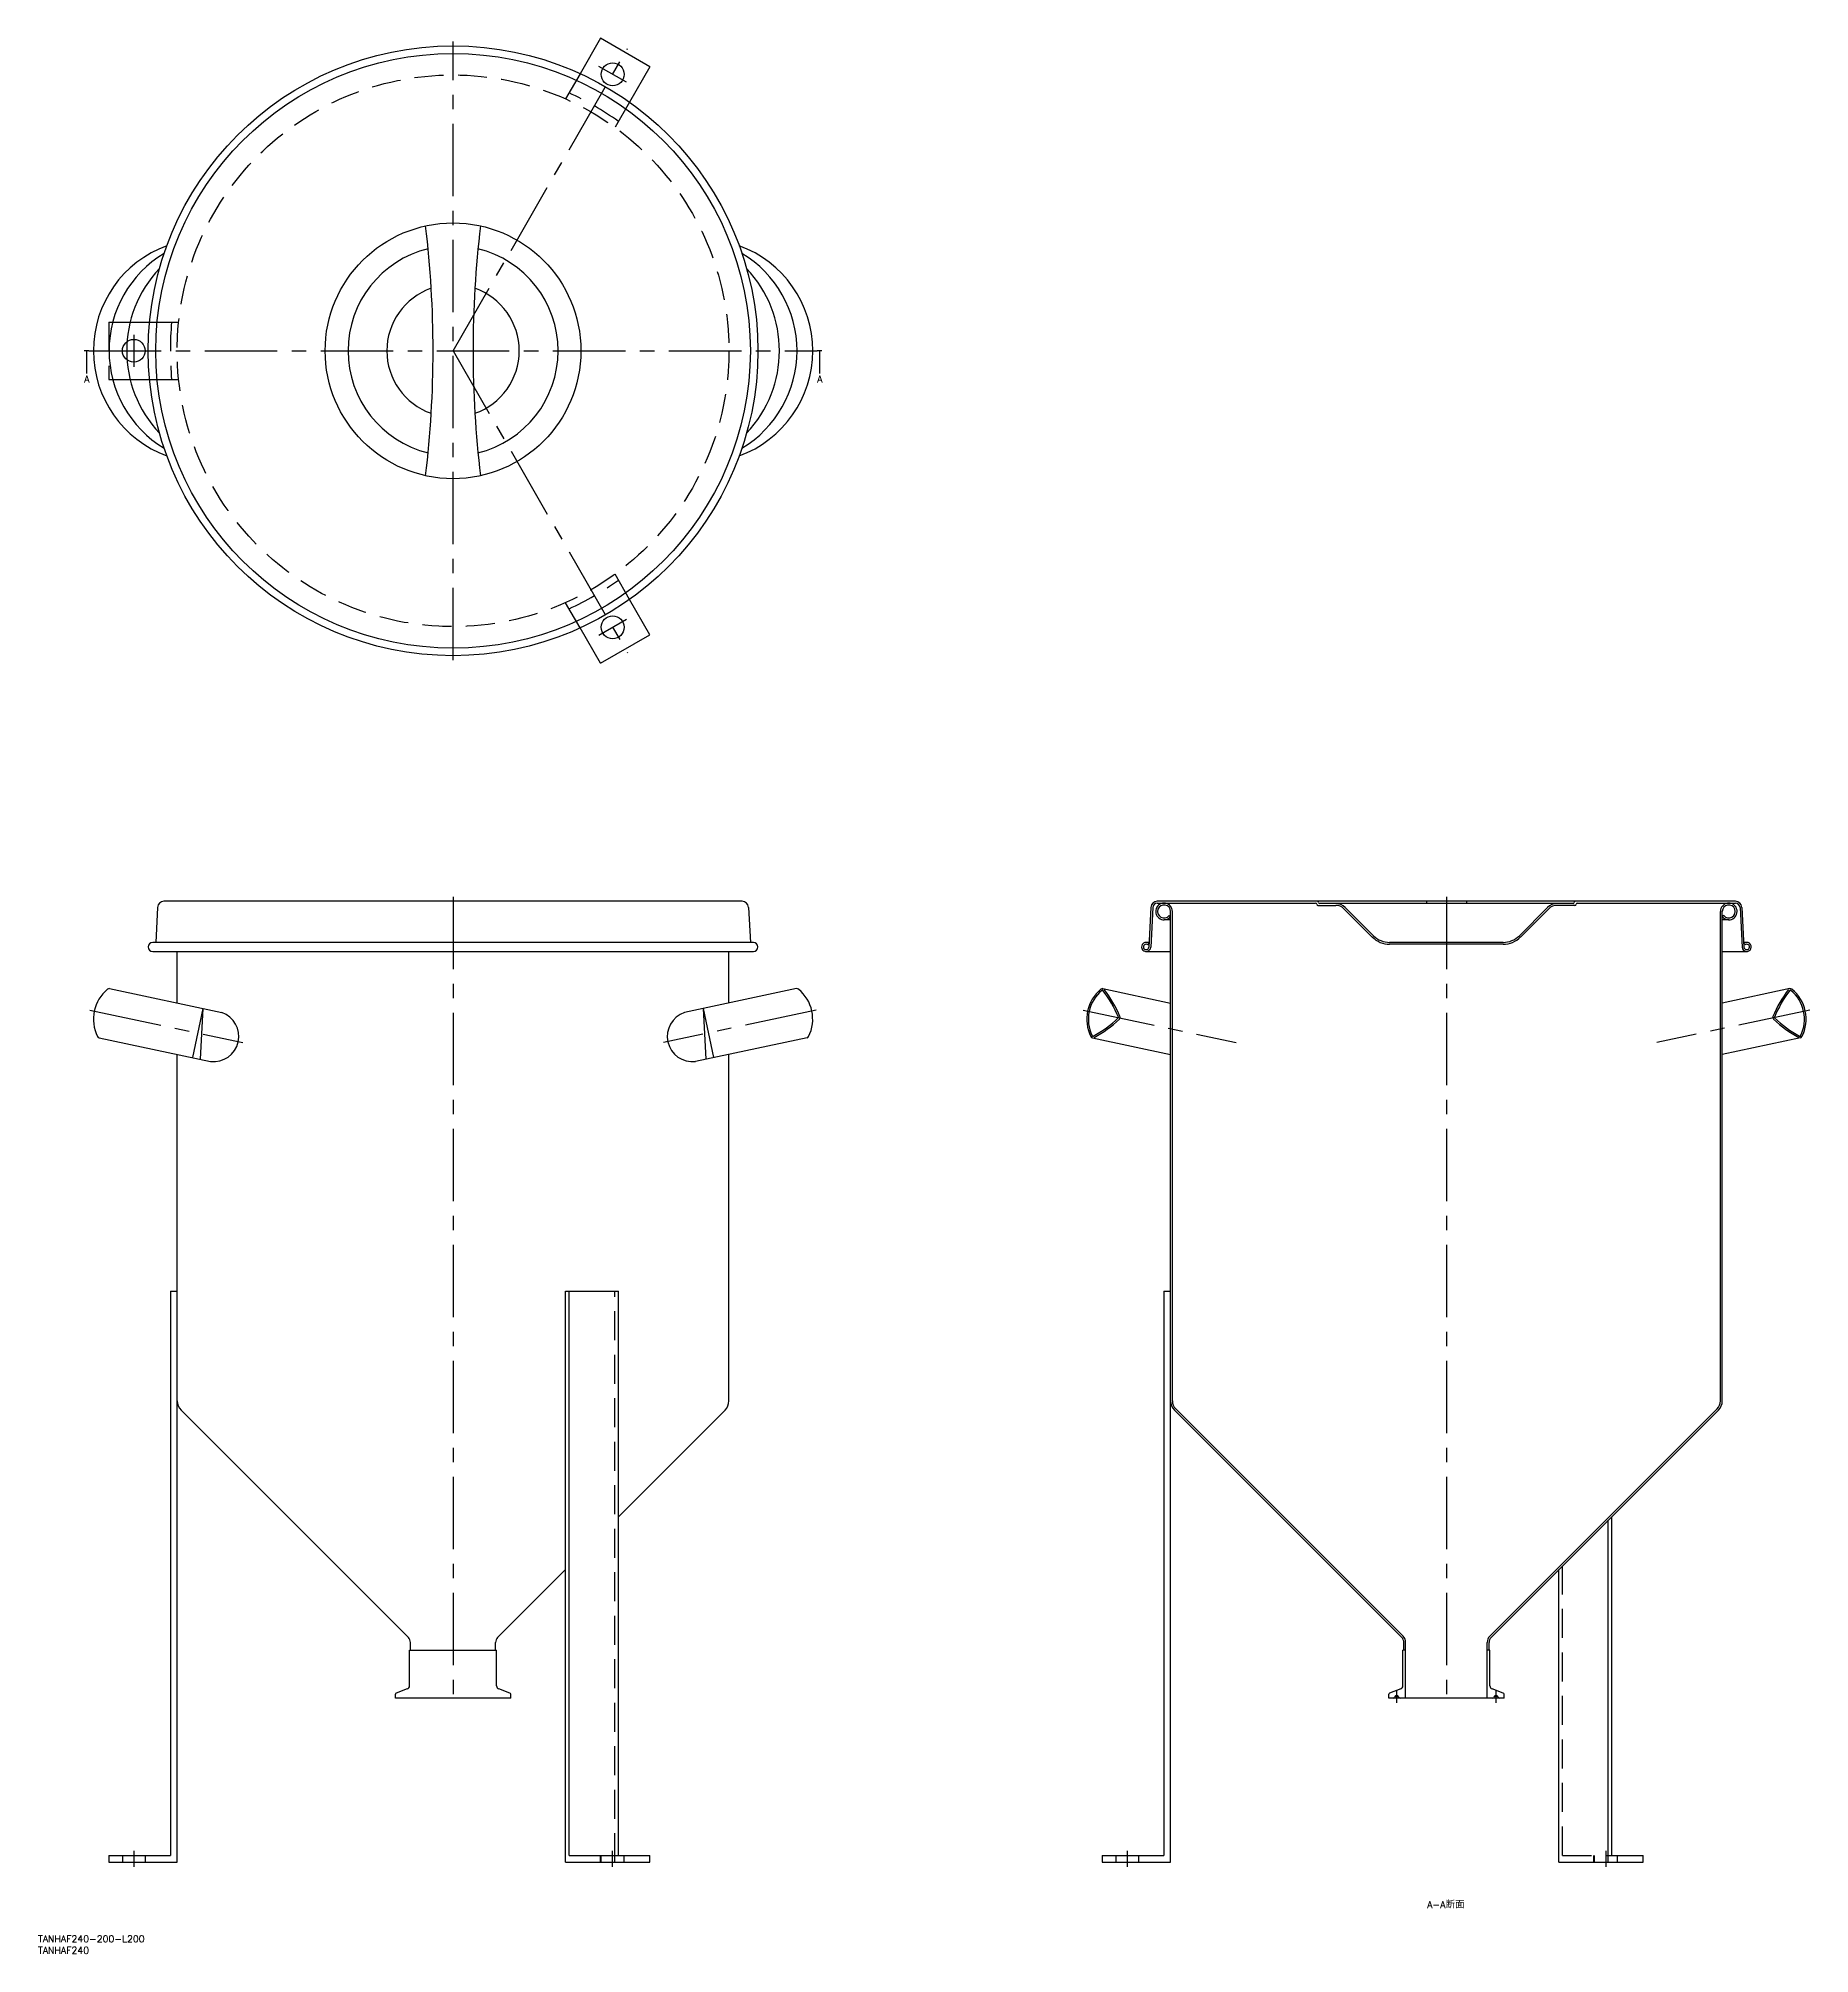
# Model space of a CAD drawing. Extents: x -182 to 594, y -702 to 137.
import ezdxf

# ---------------------------------------------------------------- set-up
doc = ezdxf.new("R2010")
doc.units = 0
doc.linetypes.add('CENTER', pattern=[50.8, 31.75, -6.35, 6.35, -6.35])
doc.linetypes.add('DASHED', pattern=[19.05, 12.7, -6.35])
doc.layers.get('0').update_dxf_attribs({"linetype": 'CONTINUOUS'})
doc.layers.add('CENTER', color=1, linetype='CONTINUOUS')
doc.styles.get("Standard").update_dxf_attribs({"font": 'txt.shx', "height": 3, "bigfont": 'bigfont.shx'})

msp = doc.modelspace()

# ---------------------------------------------------------------- linework, layer by layer
at = {"color": 7, "linetype": 'CONTINUOUS'}
for p, q in [((64.57, 136.85), (55.64, 121.36)), ((86.23, 124.35), (64.57, 136.85)), ((86.23, 124.35), (77.29, 108.86)), ((-141.41, 12.5), (-132.92, 12.5)), ((-141.41, -12.5), (-132.92, -12.5)), ((86.23, -124.35), (77.29, -108.86)), ((64.57, -136.85), (55.64, -121.36)), ((64.57, -136.85), (86.23, -124.35)), ((126.6, -241.07), (-126.6, -241.07)), ((561.62, -241.07), (308.42, -241.07)), ((308.42, -241.87), (377.72, -241.87)), ((378.72, -242.87), (386.62, -242.87)), ((490.52, -242.07), (379.52, -242.07)), ((426.27, -241.07), (426.27, -242.07)), ((443.77, -241.07), (443.77, -242.07)), ((491.32, -242.87), (483.42, -242.87)), ((492.32, -241.87), (561.62, -241.87)), ((-129.4, -243.73), (-130.2, -259.07)), ((129.4, -243.73), (130.2, -259.07)), ((305.62, -243.73), (304.71, -261.14)), ((306.42, -243.77), (305.51, -261.18)), ((314.22, -249.17), (311.37, -249.17)), ((313.57, -247.33), (314.22, -247.8)), ((314.22, -661.87), (314.22, -245.52)), ((315.02, -459.8), (315.02, -245.52)), ((390.15, -244.34), (402.52, -256.71)), ((390.72, -243.77), (403.09, -256.15)), ((479.32, -243.77), (466.95, -256.15)), ((479.89, -244.34), (467.51, -256.71)), ((555.02, -459.8), (555.02, -245.52)), ((555.82, -459.8), (555.82, -245.52)), ((556.47, -247.33), (555.82, -247.8)), ((558.67, -249.17), (555.82, -249.17)), ((563.62, -243.77), (564.53, -261.18)), ((564.42, -243.73), (565.33, -261.14)), ((131.51, -259.07), (-131.51, -259.07)), ((304.82, -259.07), (303.51, -259.07)), ((304.28, -260.15), (304.79, -259.54)), ((459.88, -259.07), (410.16, -259.07)), ((459.88, -259.87), (410.16, -259.87)), ((566.53, -259.07), (565.22, -259.07)), ((565.76, -260.15), (565.25, -259.54)), ((-131.51, -263.07), (131.51, -263.07)), ((-120.8, -285.63), (-120.8, -263.07)), ((120.8, -285.63), (120.8, -263.07)), ((303.51, -263.07), (314.22, -263.07)), ((555.82, -263.07), (566.53, -263.07)), ((-150.44, -279.33), (-101.31, -289.77)), ((150.44, -279.33), (101.31, -289.77)), ((284.58, -279.33), (314.22, -285.63)), ((585.46, -279.33), (555.82, -285.63)), ((-109.5, -288.03), (-114.08, -309.55)), ((-109.5, -288.03), (-110.67, -310.27)), ((109.5, -288.03), (110.67, -310.27)), ((109.5, -288.03), (114.08, -309.55)), ((-155.01, -300.85), (-106.15, -311.23)), ((155.01, -300.85), (106.15, -311.23)), ((280.01, -300.85), (314.22, -308.12)), ((590.03, -300.85), (555.82, -308.12)), ((-120.8, -661.87), (-120.8, -308.12)), ((120.8, -459.8), (120.8, -308.12)), ((-123.8, -411.87), (-123.8, -658.87)), ((-123.8, -411.87), (-120.8, -411.87)), ((49.25, -661.87), (49.25, -411.87)), ((49.25, -411.87), (72.44, -411.87)), ((50.79, -658.87), (50.79, -411.87)), ((72.44, -658.87), (72.44, -411.87)), ((311.22, -411.87), (314.22, -411.87)), ((311.22, -411.87), (311.22, -658.87)), ((-19.53, -563.48), (-119.1, -463.9)), ((72.44, -510.56), (119.1, -463.9)), ((415.49, -563.48), (315.92, -463.9)), ((416.06, -562.91), (316.48, -463.34)), ((453.98, -562.91), (553.55, -463.34)), ((454.55, -563.48), (554.12, -463.9)), ((507.46, -658.87), (507.46, -510.56)), ((505.92, -661.87), (505.92, -512.1)), ((19.53, -563.48), (49.25, -533.76)), ((484.27, -661.87), (484.27, -533.76)), ((-19.05, -584.64), (-19.05, -569.02)), ((-19.05, -569.02), (19.05, -569.02)), ((-18.65, -569.02), (-18.65, -565.6)), ((18.65, -569.02), (18.65, -565.6)), ((19.05, -584.64), (19.05, -569.02)), ((415.97, -584.64), (415.97, -569.02)), ((417.17, -569.02), (415.97, -569.02)), ((416.37, -569.02), (416.37, -565.6)), ((417.17, -590.02), (417.17, -565.6)), ((452.87, -590.02), (452.87, -565.6)), ((454.07, -569.02), (452.87, -569.02)), ((453.67, -569.02), (453.67, -565.6)), ((454.07, -584.64), (454.07, -569.02)), ((-20.02, -586.02), (-24.86, -587.79)), ((24.86, -587.79), (20.02, -586.02)), ((415, -586.02), (410.16, -587.79)), ((459.88, -587.79), (455.04, -586.02)), ((-25.25, -590.02), (-25.25, -588.34)), ((25.25, -590.02), (-25.25, -590.02)), ((25.25, -590.02), (25.25, -588.34)), ((409.77, -590.02), (409.77, -588.34)), ((460.27, -590.02), (409.77, -590.02)), ((412.46, -589.39), (412.34, -589.67)), ((414.08, -589.39), (414.2, -589.67)), ((455.96, -589.37), (455.84, -589.67)), ((457.57, -589.37), (457.7, -589.67)), ((460.27, -590.02), (460.27, -588.34)), ((-150.8, -658.87), (-123.8, -658.87)), ((-150.8, -658.87), (-150.8, -661.87)), ((-150.8, -661.87), (-120.8, -661.87)), ((49.25, -661.87), (86.23, -661.87)), ((50.79, -658.87), (86.23, -658.87)), ((64.57, -661.87), (64.57, -658.87)), ((86.23, -661.87), (86.23, -658.87)), ((284.22, -658.87), (311.22, -658.87)), ((284.22, -658.87), (284.22, -661.87)), ((284.22, -661.87), (314.22, -661.87)), ((290.22, -658.87), (290.22, -661.87)), ((300.22, -658.87), (300.22, -661.87)), ((484.27, -661.87), (521.24, -661.87)), ((507.46, -658.87), (521.24, -658.87)), ((521.24, -661.87), (521.24, -658.87))]:
    msp.add_line(p, q, dxfattribs=at)
at = {"color": 3, "linetype": 'DASHED'}
for p, q in [((55.64, 121.36), (49.25, 110.3)), ((77.29, 108.86), (70.9, 97.8)), ((-150.8, 12.5), (-150.8, -12.5)), ((-150.8, 12.5), (-141.41, 12.5)), ((-132.92, 12.5), (-120.15, 12.5)), ((-150.8, -12.5), (-141.41, -12.5)), ((-132.92, -12.5), (-120.15, -12.5)), ((77.29, -108.86), (70.9, -97.8)), ((55.64, -121.36), (49.25, -110.3)), ((70.9, -661.87), (70.9, -411.87)), ((485.81, -658.87), (485.81, -532.21)), ((-144.8, -658.87), (-144.8, -661.87)), ((-134.8, -658.87), (-134.8, -661.87)), ((64.9, -661.87), (64.9, -658.87)), ((74.9, -661.87), (74.9, -658.87)), ((485.81, -658.87), (507.46, -658.87)), ((499.59, -661.87), (499.59, -658.87)), ((499.92, -661.87), (499.92, -658.87)), ((509.92, -661.87), (509.92, -658.87))]:
    msp.add_line(p, q, dxfattribs=at)
at = {"color": 7}
for points in [[(-160.5, 0, 0), (-160.5, -9.99, 0)], [(160.5, 0, 0), (160.5, -9.99, 0)]]:
    msp.add_polyline3d(points, dxfattribs=at)
at = {"color": 7, "linetype": 'CONTINUOUS'}
for centre, radius in [((0, 0), 133.51), ((0, 0), 130.2), ((69.9, 121.07), 5), ((0, 0), 56), ((-139.8, 0), 5), ((69.9, -121.07), 5)]:
    msp.add_circle(centre, radius, dxfattribs=at)
at = {"color": 3, "linetype": 'DASHED'}
msp.add_circle((0, 0), 120.8, dxfattribs=at)
for centre, start, end in [((-7.5, -12.99), 54.83308, 65.16692), ((15, 0), 174.83308, 185.16692), ((-7.5, 12.99), 294.83308, 305.16692)]:
    msp.add_arc(centre, 138.8, start, end, dxfattribs=at)
at = {"color": 7, "linetype": 'CONTINUOUS'}
for centre, radius, start, end in [((-470.68, 0), 461.93, 353.19944, 6.80056), ((470.68, 0), 461.93, 173.19944, 186.80056), ((-108.49, 0), 49.01, 110.08746, 249.91254), ((-100.85, 0), 49.79, 121.00624, 238.99376), ((0, 0), 46, 103.72809, 256.27191), ((0, 0), 46, 283.72809, 76.27191), ((108.49, 0), 49.01, 290.08746, 69.91254), ((100.85, 0), 49.79, 301.00624, 58.99376), ((-90.53, 0), 52.39, 136.52462, 223.47538), ((90.53, 0), 52.39, 316.52462, 43.47538), ((0, 0), 29, 109.25214, 250.74786), ((0, 0), 29, 289.25214, 70.74786), ((-126.6, -243.87), 2.8, 90, 177), ((126.6, -243.87), 2.8, 3, 90), ((308.42, -243.87), 2.8, 90, 177), ((308.42, -243.87), 2, 90, 177), ((311.37, -245.52), 3.65, 0, 321.33589), ((311.37, -245.52), 2.85, 0, 320.60916), ((377.72, -242.37), 0.5, 0, 90), ((378.72, -242.37), 0.5, 180, 270), ((378.52, -241.57), 0.5, 0, 90), ((379.52, -241.57), 0.5, 180, 270), ((386.62, -247.87), 5.8, 45, 90), ((386.62, -247.87), 5, 45, 90), ((483.42, -247.87), 5.8, 90, 135), ((483.42, -247.87), 5, 90, 135), ((490.52, -241.57), 0.5, 270, 0), ((491.52, -241.57), 0.5, 90, 180), ((491.32, -242.37), 0.5, 270, 0), ((492.32, -242.37), 0.5, 90, 180), ((558.67, -245.52), 3.65, 218.66411, 180), ((558.67, -245.52), 2.85, 219.39084, 180), ((561.62, -243.87), 2.8, 3, 90), ((561.62, -243.87), 2, 3, 90), ((-131.51, -261.07), 2, 90, 270), ((131.51, -261.07), 2, 270, 90), ((303.51, -261.07), 2, 50.1301, 357), ((303.51, -261.07), 1.2, 50.1301, 357), ((410.16, -249.07), 10.8, 225, 270), ((410.16, -249.07), 10, 225, 270), ((459.88, -249.07), 10, 270, 315), ((459.88, -249.07), 10.8, 270, 315), ((566.53, -261.07), 2, 183, 129.8699), ((566.53, -261.07), 1.2, 183, 129.8699), ((-140.46, -292.69), 17.04, 129.41991, 206.58009), ((-150.65, -280.31), 1, 78, 129.41991), ((150.65, -280.31), 1, 50.58009, 102), ((140.46, -292.69), 17.04, 333.41991, 50.58009), ((294.56, -292.69), 17.04, 129.41991, 206.58009), ((294.56, -292.69), 16.34, 129.41991, 206.58009), ((284.37, -280.31), 1, 78, 129.41991), ((284.37, -280.31), 0.3, 37.8778, 129.41991), ((245.7, -310.39), 49.3, 22.09662, 37.8778), ((245.7, -310.39), 50, 22.09662, 37.8778), ((624.34, -310.39), 50, 142.1222, 157.90338), ((624.34, -310.39), 49.3, 142.1222, 157.90338), ((585.67, -280.31), 0.3, 50.58009, 142.1222), ((585.67, -280.31), 1, 50.58009, 102), ((575.48, -292.69), 16.34, 333.41991, 50.58009), ((575.48, -292.69), 17.04, 333.41991, 50.58009), ((-104.9, -300.24), 11.07, 263.52848, 71.07294), ((104.9, -300.24), 11.07, 108.92706, 276.47152), ((257.12, -256.65), 49.3, 298.1222, 313.90338), ((257.12, -256.65), 50, 298.1222, 313.90338), ((291.1, -291.96), 0.3, 313.90338, 22.09662), ((291.1, -291.96), 1, 313.90338, 22.09662), ((578.94, -291.96), 1, 157.90338, 226.09662), ((612.92, -256.65), 50, 226.09662, 241.8778), ((578.94, -291.96), 0.3, 157.90338, 226.09662), ((612.92, -256.65), 49.3, 226.09662, 241.8778), ((-154.81, -299.87), 1, 206.58009, 258), ((154.81, -299.87), 1, 282, 333.41991), ((280.21, -299.87), 1, 206.58009, 258), ((280.21, -299.87), 0.3, 206.58009, 298.1222), ((589.82, -299.87), 0.3, 241.8778, 333.41991), ((589.82, -299.87), 1, 282, 333.41991), ((-115, -459.8), 5.8, 180, 225), ((115, -459.8), 5.8, 315, 0), ((320.02, -459.8), 5.8, 180, 225), ((320.02, -459.8), 5, 180, 225), ((550.02, -459.8), 5, 315, 0), ((550.02, -459.8), 5.8, 315, 0), ((-21.65, -565.6), 3, 0, 45), ((21.65, -565.6), 3, 135, 180), ((413.37, -565.6), 3, 360, 45), ((413.37, -565.6), 3.8, 360, 45), ((456.67, -565.6), 3.8, 135, 180), ((456.67, -565.6), 3, 135, 180), ((-20.52, -584.64), 1.47, 290, 0), ((20.52, -584.64), 1.47, 180, 250), ((414.5, -584.64), 1.47, 290, 360), ((455.54, -584.64), 1.47, 180, 250), ((-24.66, -588.34), 0.588, 110, 180), ((24.66, -588.34), 0.588, 0, 70), ((410.36, -588.34), 0.588, 110, 180), ((411.8, -589.44), 0.588, 270, 337), ((413.27, -589.73), 0.882, 23, 157), ((414.74, -589.44), 0.588, 203, 270), ((455.3, -589.44), 0.588, 270, 337), ((456.77, -589.73), 0.882, 21.63699, 158.36301), ((458.24, -589.44), 0.588, 203, 270), ((459.68, -588.34), 0.588, 0, 70)]:
    msp.add_arc(centre, radius, start, end, dxfattribs=at)
at = {"layer": 'CENTER', "color": 1, "linetype": 'CENTER'}
for p, q in [((0, -135.51), (0, 135.51)), ((0, 0), (76.4, 132.33)), ((75.96, 117.57), (63.84, 124.57)), ((-159.5, 0), (-161.5, 0)), ((-159.5, 0), (159.5, 0)), ((-139.8, 7), (-139.8, -7)), ((0, 0), (76.4, -132.33)), ((161.5, 0), (159.5, 0)), ((63.84, -124.57), (75.96, -117.57)), ((0, -239.07), (0, -592.02)), ((435.02, -239.07), (435.02, -592.02)), ((-159.08, -288.74), (-92.12, -302.97)), ((159.08, -288.74), (92.12, -302.97)), ((275.94, -288.74), (342.9, -302.97)), ((594.1, -288.74), (527.14, -302.97)), ((413.27, -592.02), (413.27, -586.85)), ((456.77, -592.02), (456.77, -586.85)), ((-139.8, -656.87), (-139.8, -663.87)), ((69.9, -663.87), (69.9, -656.87)), ((295.22, -656.87), (295.22, -663.87)), ((504.92, -663.87), (504.92, -656.87))]:
    msp.add_line(p, q, dxfattribs=at)

# ---------------------------------------------------------------- texts
at = {"color": 137, "linetype": 'CONTINUOUS'}
for s, p in [('A', (-161.47, -13.83)), ('A', (159.53, -13.83)), ('A-A断面', (426.6, -681.99))]:
    msp.add_text(s, height=3, dxfattribs=at).set_placement(p)
at = {"color": 7, "linetype": 'CONTINUOUS'}
for s, p in [('TANHAF240-200-L200', (-181.75, -696.94)), ('TANHAF240', (-181.75, -701.94))]:
    msp.add_text(s, height=3, dxfattribs=at).set_placement(p)

doc.saveas('drawing.dxf')
